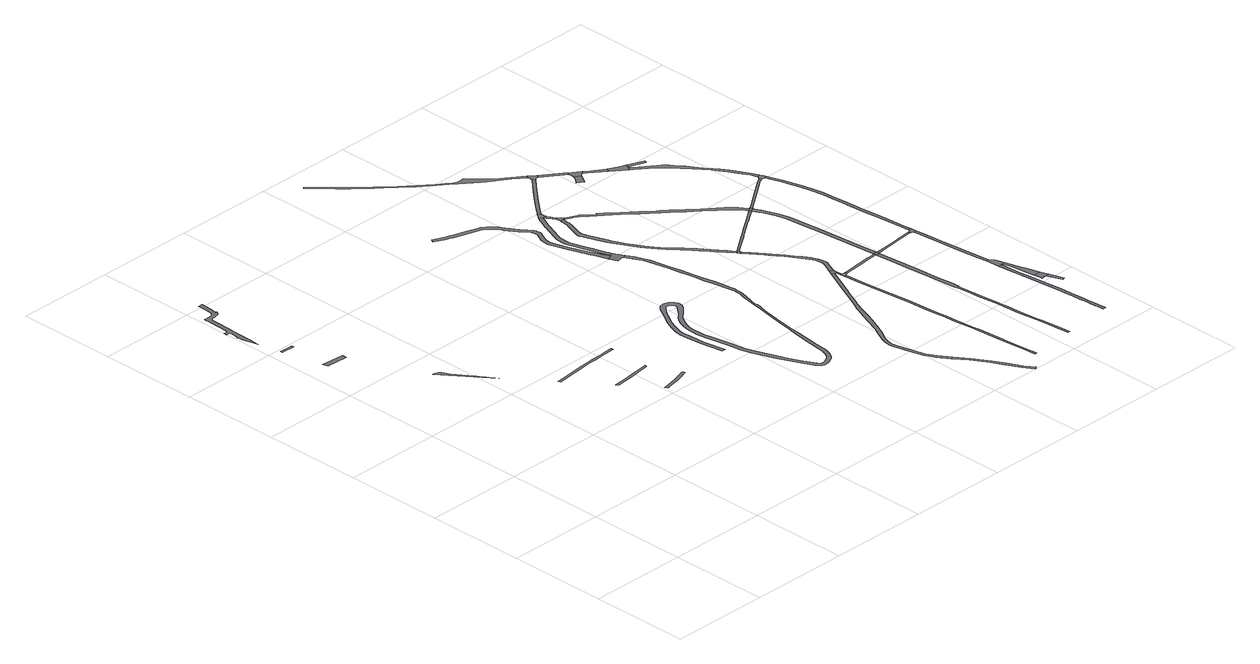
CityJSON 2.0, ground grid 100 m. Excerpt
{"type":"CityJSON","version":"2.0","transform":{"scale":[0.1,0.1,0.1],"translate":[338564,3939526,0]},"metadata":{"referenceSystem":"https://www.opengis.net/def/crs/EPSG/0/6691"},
"CityObjects":{
"road1":{"type":"Road","attributes":{"RoadStructureAttribute.sectionType":"1"},"geometry":[{"type":"MultiSurface","lod":"1","boundaries":[[[0,1,2,3,4,5,6,7,8,9,10]]]}]},
"road2":{"type":"Road","attributes":{"RoadStructureAttribute.sectionType":"1"},"geometry":[{"type":"MultiSurface","lod":"1","boundaries":[[[11,12,13,14]]]}]},
"road3":{"type":"Road","attributes":{"RoadStructureAttribute.sectionType":"1"},"geometry":[{"type":"MultiSurface","lod":"1","boundaries":[[[15,16,17,18,19,20,21,22,23,24,25,26,27,28,29,30,31,32,33,34,35,36,37,38,39,40,41,42,43,44,45,46,47,48,49,50,51,52,53,54,55,56,57,58,59,60,61,62,63,64,65,66,67,68,69,70,71,72,73,74,75,76,77,78,79,80,81,82,83]]]}]},
"road4":{"type":"Road","attributes":{"RoadStructureAttribute.sectionType":"1"},"geometry":[{"type":"MultiSurface","lod":"1","boundaries":[[[84,85,86,87,88,89,90,91,92,93,94,95,96,97,98]]]}]},
"road5":{"type":"Road","attributes":{"RoadStructureAttribute.sectionType":"1"},"geometry":[{"type":"MultiSurface","lod":"1","boundaries":[[[99,100,101,102,103,104,105,106,107,108,109,110,111,112,113,114,115,116,117,118,119,120,121,122]]]}]},
"road6":{"type":"Road","attributes":{"RoadStructureAttribute.sectionType":"1"},"geometry":[{"type":"MultiSurface","lod":"1","boundaries":[[[123,124,125,126,127,128,129,130,131,132,133,134,135,136]]]}]},
"road7":{"type":"Road","attributes":{"RoadStructureAttribute.sectionType":"1"},"geometry":[{"type":"MultiSurface","lod":"1","boundaries":[[[137,138,139,140,141,142,143,144,145,146,147,148,149,150,151]]]}]},
"road8":{"type":"Road","attributes":{"RoadStructureAttribute.sectionType":"1"},"geometry":[{"type":"MultiSurface","lod":"1","boundaries":[[[152,153,154,155,156,157,158,159,160,161,162,163,164,165,166,167,168,169,170,171,172,173,174,175,176,177,178,179,180,181,182,183,184,185,186,187,188,189,190,191,192,193,194,195,196,197,198,199,200,201,202,203,204,205,206,207,208,209,210,211,212,213,214,215,216,217,218,219,220,221,222,223,224,225,226,227,228,229,230,231,232,233,234,235,236,237,238,239,240,241,242,243,244,245,246,247,248,249,250,251,252,253,254,255,256,257,258,259,260,261,262,263,264,265,266,267,268,269,270,271,272,273,274,275,276,277,278,279,280,281,282,283,284,285,286,287,288,289,290,291,292,293,294,295,296,297,298,299,300,301,302,303,304,305,306,307,308,309,310,311,312,313,314,315,316,317,318,319,320,321,322,323,324,325,326,327,328,329,330,331,332,333]]]}]},
"road9":{"type":"Road","attributes":{"RoadStructureAttribute.sectionType":"1"},"geometry":[{"type":"MultiSurface","lod":"1","boundaries":[[[334,335,336,337,338,339,340,341,342,343,344,345,346,347,348,349,350,351,352,353,354,355,356,357,358,359,360,361,362,363,364,365,366,367,368,369,370,371,372,373,374,375,376,377,378,379,380,381,382,383,384,385,386,387,388,389,390,391,392,393,394,395,396,397,398,399,400,401,402,403,404,405,406]]]}]},
"road10":{"type":"Road","geometry":[{"type":"MultiSurface","lod":"1","boundaries":[[[332,407,408,409,406,405,410,411,333]]]}]},
"road11":{"type":"Road","attributes":{"RoadStructureAttribute.sectionType":"1"},"geometry":[{"type":"MultiSurface","lod":"1","boundaries":[[[412,413,414,415,416,417,418,419,420,421,422,423,424,425,426,427,428,429,430,431,432,433,434,435,436,437,438,439,440,441,442,443,444,445,446,447,448,449,450,451,452,453,454,455,456,457,458,459,460,461,462,463,464,465,466,467,468,469,470,471,472,473,474,475,476]]]}]},
"road12":{"type":"Road","attributes":{"RoadStructureAttribute.sectionType":"1"},"geometry":[{"type":"MultiSurface","lod":"1","boundaries":[[[477,478,479,480,481,482,483,484,485,486,487,488,489,490,408,407,491,492,493,494,495,496,497,498,499,500,501,502,503,504,505,506]]]}]},
"road13":{"type":"Road","geometry":[{"type":"MultiSurface","lod":"1","boundaries":[[[505,507,508,509,510,511,512,513,514,515,516,517,518,519,506]]]}]},
"road14":{"type":"Road","attributes":{"RoadStructureAttribute.sectionType":"1"},"geometry":[{"type":"MultiSurface","lod":"1","boundaries":[[[520,521,522,523,524,525,526,527,528,529,530,531,532,533,534,535,536,537,538,539,540,541,542,543,544,545,546,547,548,549,550,551,552,553,554,555,556,557,558,559,560,561,562,563,564]]]}]},
"road15":{"type":"Road","attributes":{"RoadStructureAttribute.sectionType":"1"},"geometry":[{"type":"MultiSurface","lod":"1","boundaries":[[[565,566,567,568,569,570,571,511,510,572,573,574,575,576,577]]]}]},
"road16":{"type":"Road","geometry":[{"type":"MultiSurface","lod":"1","boundaries":[[[578,579,580,581,582,583,584,585,586,587,588,589,590,591,565,577]]]}]},
"road17":{"type":"Road","attributes":{"RoadStructureAttribute.sectionType":"1"},"geometry":[{"type":"MultiSurface","lod":"1","boundaries":[[[592,593,594,595,596,597,598,599,600,601,602,603,604,605,606,607,608,609,610,611,612,613,614,615,616,617,618,581,580,619,620,621,622,623,624,625,626,627,628,629,630,631,632,633,634,635,636,637,638,639,640,641,642,643,644,645,646,647]]]}]},
"road18":{"type":"Road","attributes":{"RoadStructureAttribute.sectionType":"1"},"geometry":[{"type":"MultiSurface","lod":"1","boundaries":[[[648,649,650,651,652,653,654,655,656,657,658,659,660,661,662,663,664,665,666,667,668,669,670,671,672,673,674,675,676,677,678,679,680,681,682,683,684,685,686,687]]]}]},
"road19":{"type":"Road","geometry":[{"type":"MultiSurface","lod":"1","boundaries":[[[688,689,690,691,692,592,647,693,694]]]}]},
"road20":{"type":"Road","attributes":{"RoadStructureAttribute.sectionType":"1"},"geometry":[{"type":"MultiSurface","lod":"1","boundaries":[[[695,696,697,698,699,700,517,516,701,702,703,704,705,706,707]]]}]},
"road21":{"type":"Road","geometry":[{"type":"MultiSurface","lod":"1","boundaries":[[[708,476,475,709,710,711,712,713]]]}]},
"road22":{"type":"Road","attributes":{"RoadStructureAttribute.sectionType":"1"},"geometry":[{"type":"MultiSurface","lod":"1","boundaries":[[[693,714,715,716,717,718,719,720,721,722,723,724,725,726,727,708,713,728,729,730,731,732,733,734,735,736,737,738,739,740,741,742,743,694]]]}]},
"road23":{"type":"Road","attributes":{"RoadStructureAttribute.sectionType":"1"},"geometry":[{"type":"MultiSurface","lod":"1","boundaries":[[[744,745,746,712,711]]]}]},
"road24":{"type":"Road","geometry":[{"type":"MultiSurface","lod":"1","boundaries":[[[745,687,686,747,748,749,750,751,752,753,754,746]]]}]},
"road25":{"type":"Road","attributes":{"RoadStructureAttribute.sectionType":"1"},"geometry":[{"type":"MultiSurface","lod":"1","boundaries":[[[587,755,756,757,758,759,760,761,762,763,764,765,766,767,768,769,770,771,772,773,774,775,776,777,778,779,780,781,782,783,784,785,786,787,788,789,790,791,792,793,794,795,796,797,798,799,800,801,802,803,804,805,806,807,588]]]}]},
"road26":{"type":"Road","attributes":{"RoadStructureAttribute.sectionType":"1"},"geometry":[{"type":"MultiSurface","lod":"1","boundaries":[[[808,809,810,811,812,813,814,751,750,815,816,817,818,819]]]}]},
"road27":{"type":"Road","attributes":{"RoadStructureAttribute.sectionType":"1"},"geometry":[{"type":"MultiSurface","lod":"1","boundaries":[[[820,821,822,823,824,825,826,827,828,829,830,831,832,833,834,835,836,837,819,838,839,840,841,842,843,844,845,846,847,848,849,850,851,852,853,854,855,856]]]}]},
"road28":{"type":"Road","geometry":[{"type":"MultiSurface","lod":"1","boundaries":[[[706,857,858,859,860,861,564,563,862,863,864,707]]]}]},
"road29":{"type":"Road","attributes":{"RoadStructureAttribute.sectionType":"1"},"geometry":[{"type":"MultiSurface","lod":"1","boundaries":[[[691,865,866,867,868,869,870,871,872,873,874,875,876,877,878,692]]]}]},
"road30":{"type":"Road","attributes":{"RoadStructureAttribute.sectionType":"1"},"geometry":[{"type":"MultiSurface","lod":"1","boundaries":[[[860,879,880,881,882,883,884,861]]]}]},
"road31":{"type":"Road","geometry":[{"type":"MultiSurface","lod":"1","boundaries":[[[885,886,887,888,889,890,891,892]]]}]},
"road32":{"type":"Road","geometry":[{"type":"MultiSurface","lod":"1","boundaries":[[[893,894,895,896,897,898,899,900,808,819,837,901,902,903,904]]]}]},
"road33":{"type":"Road","geometry":[{"type":"MultiSurface","lod":"1","boundaries":[[[905,906,907,908,909,882,881,910,911,912,885,892]]]}]},
"road34":{"type":"Road","attributes":{"RoadStructureAttribute.sectionType":"1"},"geometry":[{"type":"MultiSurface","lod":"1","boundaries":[[[900,913,914,915,916,917,918,919,920,921,922,923,924,871,925,926,927,928,929,930,931,932,933,934,935,808]]]}]},
"road35":{"type":"Road","attributes":{"RoadStructureAttribute.sectionType":"1"},"geometry":[{"type":"MultiSurface","lod":"1","boundaries":[[[936,937,909,908,938,939]]]}]},
"road36":{"type":"Road","geometry":[{"type":"MultiSurface","lod":"1","boundaries":[[[782,940,941,872,871,924,942,943,944,945,946,947,948,949,950,783]]]}]},
"road37":{"type":"Road","attributes":{"RoadStructureAttribute.sectionType":"1"},"geometry":[{"type":"MultiSurface","lod":"1","boundaries":[[[951,952,953,954,955,956,957,958,959,960,961,962,963,964,965,966,967,968,969,970,971,972,973,974,975,976,977,978,979,980,981,982]]]}]},
"road38":{"type":"Road","attributes":{"RoadStructureAttribute.sectionType":"1"},"geometry":[{"type":"MultiSurface","lod":"1","boundaries":[[[983,984,985,986,987,988,989,990,991,992,993,994,893,904]]]}]},
"road39":{"type":"Road","geometry":[{"type":"MultiSurface","lod":"1","boundaries":[[[995,936,939,996,997,998,999,1000,1001]]]}]},
"road40":{"type":"Road","geometry":[{"type":"MultiSurface","lod":"1","boundaries":[[[1002,1003,1004,1005,1006,1007,1008,1009,1010,1011,1012]]]}]},
"road41":{"type":"Road","geometry":[{"type":"MultiSurface","lod":"1","boundaries":[[[1013,1014,1015,1016,1017,1018,966,965,1019,1020,1021]]]}]},
"road42":{"type":"Road","attributes":{"RoadStructureAttribute.sectionType":"1"},"geometry":[{"type":"MultiSurface","lod":"1","boundaries":[[[1020,1022,1023,1024,1025,1026,1027,1009,1008,1028,1029,1030,1031,1021]]]}]},
"road43":{"type":"Road","attributes":{"RoadStructureAttribute.sectionType":"1"},"geometry":[{"type":"MultiSurface","lod":"1","boundaries":[[[1032,1033,1034,1007,1006]]]}]},
"road44":{"type":"Road","attributes":{"RoadStructureAttribute.sectionType":"1"},"geometry":[{"type":"MultiSurface","lod":"1","boundaries":[[[1000,1035,1036,1037,1038,1039,1001]]]}]},
"road45":{"type":"Road","attributes":{"RoadStructureAttribute.sectionType":"1"},"geometry":[{"type":"MultiSurface","lod":"1","boundaries":[[[1040,1041,1042,1043,1044,1045,1046,1047,1048,1049,1050,1018,1017]]]}]},
"road46":{"type":"Road","attributes":{"RoadStructureAttribute.sectionType":"1"},"geometry":[{"type":"MultiSurface","lod":"1","boundaries":[[[945,1051,1052,1053,1054,1055,1056,1057,1058,1059,1060,1061,1062,1063,1064,946]]]}]},
"road47":{"type":"Road","geometry":[{"type":"MultiSurface","lod":"1","boundaries":[[[1065,1066,1067,989,988,1068,1069,1045,1044,1070,1071]]]}]},
"road48":{"type":"Road","attributes":{"RoadStructureAttribute.sectionType":"1"},"geometry":[{"type":"MultiSurface","lod":"1","boundaries":[[[996,1072,1073,1074,1075,1076,1077,1078,1079,1080,1081,1082,1083,1084,1085,1086,1087,1088,1089,1090,1091,1092,1093,1094,1095,1096,1097,1098,1099,1100,1101,1102,1103,1104,1105,1106,997]]]}]},
"road49":{"type":"Road","attributes":{"RoadStructureAttribute.sectionType":"1"},"geometry":[{"type":"MultiSurface","lod":"1","boundaries":[[[1070,1107,1108,1109,1110,1111,1112,1113,1114,1115,1116,1117,1118,1119,1120,1121,1122,1123,1124,1125,1126,1127,1128,1129,1130,1131,1132,1133,1134,1135,1136,1137,1138,1139,1071]]]}]},
"road50":{"type":"Road","geometry":[{"type":"MultiSurface","lod":"1","boundaries":[[[1122,1140,1089,1088,1141,1142,1143,1058,1057,1144,1145,1146,1123]]]}]}
},
"vertices":[
[217,4967,0],[187,4968,0],[177,4967,0],[151,4967,0],[128,4968,0],[133,4948,0],[151,4947,0],[189,4947,0],[213,4945,0],[268,4945,0],[266,4967,0],
[225,4550,0],[241,4500,0],[454,4485,0],[458,4532,0],
[190,6029,0],[190,6024,0],[187,5957,0],[187,5956,0],[186,5929,0],[182,5896,0],[176,5871,0],[172,5859,0],[165,5850,0],[160,5845,0],[156,5842,0],[144,5836,0],[132,5833,0],[110,5831,0],[64,5833,0],[59,5833,0],[57,5807,0],[58,5782,0],[57,5749,0],[56,5740,0],[49,5557,0],[36,5541,0],[7,5543,0],[7,5511,0],[36,5511,0],[48,5499,0],[44,5412,0],[31,5405,0],[38,5372,0],[43,5369,0],[43,5364,0],[43,5363,0],[43,5361,0],[43,5357,0],[43,5351,0],[67,5241,0],[77,5195,0],[78,5214,0],[81,5300,0],[82,5339,0],[83,5350,0],[83,5357,0],[84,5372,0],[88,5511,0],[90,5563,0],[97,5746,0],[100,5773,0],[104,5784,0],[111,5791,0],[119,5795,0],[138,5797,0],[146,5799,0],[148,5799,0],[158,5801,0],[173,5804,0],[186,5806,0],[196,5808,0],[204,5812,0],[213,5821,0],[230,5849,0],[219,5854,0],[208,5838,0],[206,5836,0],[207,5840,0],[215,5860,0],[221,5889,0],[226,5926,0],[230,6026,0],[230,6029,0],
[1102,3315,0],[1063,3373,0],[1029,3424,0],[1014,3446,0],[939,3552,0],[913,3591,0],[883,3636,0],[859,3680,0],[846,3707,0],[835,3724,0],[818,3732,0],[792,3735,0],[772,3735,0],[1130,3273,0],[1112,3300,0],
[1661,2862,0],[1801,2876,0],[1871,2882,0],[1949,2886,0],[2043,2890,0],[2088,2893,0],[2138,2896,0],[2186,2900,0],[2184,2925,0],[2160,2923,0],[2136,2921,0],[2041,2915,0],[1947,2911,0],[1869,2907,0],[1799,2901,0],[1767,2899,0],[1592,2877,0],[1585,2876,0],[1496,2866,0],[1449,2861,0],[1467,2838,0],[1511,2843,0],[1595,2852,0],[1600,2853,0],
[1947,2452,0],[2061,2466,0],[2173,2482,0],[2185,2501,0],[2179,2511,0],[2166,2505,0],[2058,2490,0],[1945,2476,0],[1840,2465,0],[1833,2465,0],[1762,2457,0],[1780,2434,0],[1836,2440,0],[1855,2442,0],
[2195,2121,0],[2220,2129,0],[2242,2135,0],[2338,2168,0],[2333,2185,0],[2329,2196,0],[2233,2164,0],[2187,2150,0],[2053,2122,0],[2050,2121,0],[2031,2118,0],[2025,2117,0],[2046,2090,0],[2056,2092,0],[2070,2095,0],
[3426,3864,0],[3469,3774,0],[3483,3726,0],[3502,3647,0],[3525,3533,0],[3546,3418,0],[3570,3286,0],[3574,3257,0],[3591,3129,0],[3606,3061,0],[3612,3031,0],[3637,2913,0],[3645,2868,0],[3649,2835,0],[3648,2804,0],[3648,2767,0],[3632,2711,0],[3606,2586,0],[3581,2446,0],[3557,2311,0],[3528,2134,0],[3516,2058,0],[3487,1932,0],[3459,1725,0],[3439,1561,0],[3422,1510,0],[3399,1468,0],[3381,1452,0],[3356,1435,0],[3327,1422,0],[3307,1420,0],[3290,1420,0],[3280,1422,0],[3273,1429,0],[3258,1451,0],[3198,1568,0],[3146,1686,0],[3099,1801,0],[3039,1961,0],[3024,2002,0],[2999,2097,0],[2981,2226,0],[2938,2443,0],[2924,2511,0],[2921,2555,0],[2922,2598,0],[2921,2645,0],[2926,2681,0],[2938,2724,0],[2956,2767,0],[2978,2804,0],[3005,2842,0],[3064,2898,0],[3094,2926,0],[3131,2963,0],[3143,2979,0],[3150,2992,0],[3153,3002,0],[3155,3012,0],[3156,3024,0],[3156,3035,0],[3153,3047,0],[3148,3059,0],[3137,3076,0],[3127,3090,0],[3115,3101,0],[3103,3110,0],[3087,3119,0],[3068,3125,0],[3053,3127,0],[3037,3126,0],[3026,3125,0],[3012,3120,0],[3001,3115,0],[2991,3107,0],[2980,3098,0],[2965,3078,0],[2931,3020,0],[2902,2973,0],[2844,2874,0],[2813,2806,0],[2784,2719,0],[2774,2651,0],[2778,2571,0],[2790,2418,0],[2828,2193,0],[2869,2193,0],[2830,2423,0],[2818,2573,0],[2814,2649,0],[2823,2710,0],[2851,2791,0],[2879,2854,0],[2936,2952,0],[2964,2998,0],[3005,3050,0],[3018,3065,0],[3023,3069,0],[3026,3071,0],[3031,3074,0],[3036,3075,0],[3040,3076,0],[3051,3077,0],[3058,3076,0],[3067,3073,0],[3076,3068,0],[3083,3062,0],[3089,3057,0],[3096,3048,0],[3103,3036,0],[3106,3030,0],[3106,3028,0],[3107,3024,0],[3106,3019,0],[3105,3016,0],[3104,3012,0],[3101,3006,0],[3093,2996,0],[3020,2911,0],[2975,2868,0],[2944,2826,0],[2920,2785,0],[2900,2737,0],[2887,2690,0],[2881,2647,0],[2882,2598,0],[2881,2553,0],[2885,2506,0],[2899,2434,0],[2942,2219,0],[2959,2089,0],[2986,1989,0],[3002,1945,0],[3062,1786,0],[3109,1670,0],[3162,1550,0],[3224,1430,0],[3242,1404,0],[3260,1386,0],[3285,1380,0],[3309,1379,0],[3338,1383,0],[3376,1400,0],[3406,1420,0],[3431,1443,0],[3459,1494,0],[3478,1552,0],[3494,1710,0],[3498,1720,0],[3520,1923,0],[3535,2055,0],[3563,2234,0],[3587,2382,0],[3600,2452,0],[3619,2500,0],[3621,2511,0],[3622,2519,0],[3621,2528,0],[3617,2552,0],[3625,2594,0],[3632,2619,0],[3654,2703,0],[3670,2773,0],[3671,2787,0],[3675,2825,0],[3675,2865,0],[3671,2906,0],[3663,2958,0],[3654,3017,0],[3651,3043,0],[3645,3070,0],[3630,3137,0],[3610,3236,0],[3597,3297,0],[3576,3430,0],[3554,3547,0],[3531,3656,0],[3514,3740,0],[3501,3787,0],[3458,3887,0],[3424,3953,0],[3387,3933,0],
[3277,4146,0],[3244,4221,0],[3236,4242,0],[3228,4265,0],[3180,4402,0],[3147,4509,0],[3135,4545,0],[3128,4578,0],[3127,4604,0],[3130,4632,0],[3134,4651,0],[3157,4696,0],[3180,4744,0],[3184,4762,0],[3185,4779,0],[3181,4798,0],[3179,4804,0],[3172,4826,0],[3139,4877,0],[3097,4929,0],[3027,5040,0],[3022,5049,0],[3000,5090,0],[2960,5134,0],[2942,5152,0],[2928,5164,0],[2906,5183,0],[2883,5196,0],[2857,5205,0],[2741,5243,0],[2629,5281,0],[2609,5288,0],[2558,5307,0],[2431,5358,0],[2424,5341,0],[2416,5321,0],[2533,5270,0],[2558,5261,0],[2592,5247,0],[2728,5205,0],[2845,5167,0],[2866,5160,0],[2883,5150,0],[2902,5134,0],[2914,5123,0],[2931,5106,0],[2967,5067,0],[2987,5031,0],[2992,5020,0],[3065,4905,0],[3106,4854,0],[3133,4813,0],[3136,4809,0],[3142,4788,0],[3144,4776,0],[3144,4766,0],[3142,4756,0],[3121,4713,0],[3096,4664,0],[3090,4638,0],[3087,4606,0],[3088,4573,0],[3096,4535,0],[3107,4498,0],[3142,4389,0],[3176,4290,0],[3179,4282,0],[3188,4256,0],[3198,4227,0],[3209,4199,0],[3236,4128,0],[3277,4019,0],[3328,4038,0],
[3369,4058,0],[3328,4045,0],[3328,4041,0],[3310,3931,0],[3372,3944,0],
[4431,2388,0],[4345,2204,0],[4291,2087,0],[4212,1921,0],[4182,1856,0],[4169,1828,0],[4127,1728,0],[4088,1634,0],[4034,1492,0],[3991,1402,0],[3954,1325,0],[3943,1299,0],[3936,1277,0],[3929,1242,0],[3926,1212,0],[3927,1182,0],[3930,1169,0],[3971,1006,0],[4008,867,0],[4024,833,0],[4059,769,0],[4135,654,0],[4144,640,0],[4229,521,0],[4250,488,0],[4288,427,0],[4324,361,0],[4388,244,0],[4460,105,0],[4524,5,0],[4549,21,0],[4485,120,0],[4415,258,0],[4351,375,0],[4314,442,0],[4275,504,0],[4253,538,0],[4160,670,0],[4160,671,0],[4085,784,0],[4051,847,0],[4036,878,0],[4000,1013,0],[3959,1178,0],[3957,1186,0],[3957,1196,0],[3956,1211,0],[3959,1237,0],[3965,1269,0],[3971,1288,0],[3981,1313,0],[4024,1390,0],[4069,1481,0],[4114,1577,0],[4130,1611,0],[4165,1706,0],[4197,1799,0],[4202,1812,0],[4239,1908,0],[4256,1945,0],[4318,2074,0],[4347,2136,0],[4373,2192,0],[4476,2415,0],[4449,2427,0],
[3331,4903,0],[3318,4873,0],[3283,4792,0],[3281,4786,0],[3217,4621,0],[3204,4578,0],[3197,4537,0],[3195,4509,0],[3197,4472,0],[3203,4438,0],[3216,4399,0],[3250,4289,0],[3261,4254,0],[3290,4158,0],[3328,4170,0],[3307,4238,0],[3288,4301,0],[3254,4412,0],[3242,4447,0],[3237,4477,0],[3235,4509,0],[3237,4532,0],[3243,4569,0],[3255,4608,0],[3320,4777,0],[3321,4779,0],[3367,4884,0],[3378,4904,0],[3387,4918,0],[3353,4939,0],
[3389,4919,0],[3390,4920,0],[3392,4919,0],[3393,4918,0],[3424,4923,0],[3421,4944,0],[3419,4955,0],[3419,4962,0],[3420,4967,0],[3423,4977,0],[3396,4998,0],[3392,4993,0],[3362,4953,0],
[3691,5606,0],[3647,5635,0],[3574,5691,0],[3534,5727,0],[3415,5853,0],[3377,5895,0],[3339,5888,0],[3324,5887,0],[3314,5886,0],[3306,5887,0],[3296,5890,0],[3287,5893,0],[3280,5896,0],[3269,5904,0],[3213,5945,0],[3184,5967,0],[3158,5987,0],[3144,5998,0],[3011,6107,0],[2891,6213,0],[2798,6297,0],[2733,6354,0],[2577,6504,0],[2572,6509,0],[2498,6585,0],[2300,6794,0],[2288,6783,0],[2319,6746,0],[2484,6571,0],[2563,6489,0],[2572,6481,0],[2719,6339,0],[2784,6282,0],[2878,6199,0],[2998,6091,0],[3131,5983,0],[3132,5982,0],[3264,5880,0],[3289,5861,0],[3394,5781,0],[3445,5736,0],[3486,5706,0],[3673,5582,0],[3787,5494,0],[3806,5519,0],
[3468,4836,0],[3463,4842,0],[3450,4862,0],[3439,4881,0],[3433,4892,0],[3428,4903,0],[3424,4920,0],[3394,4914,0],[3399,4900,0],[3404,4890,0],[3416,4871,0],[3434,4847,0],[3450,4821,0],
[3452,4814,0],[3453,4797,0],[3452,4771,0],[3488,4770,0],[3489,4772,0],[3490,4774,0],[3492,4776,0],[3493,4777,0],[3496,4778,0],[3498,4778,0],[3511,4791,0],[3509,4793,0],[3495,4806,0],[3477,4826,0],
[4154,3299,0],[4148,3305,0],[4103,3368,0],[4018,3487,0],[3941,3582,0],[3870,3668,0],[3851,3689,0],[3733,3833,0],[3700,3879,0],[3654,3949,0],[3567,4092,0],[3541,4157,0],[3520,4209,0],[3503,4261,0],[3443,4421,0],[3429,4475,0],[3427,4491,0],[3428,4522,0],[3460,4624,0],[3470,4652,0],[3473,4664,0],[3475,4674,0],[3478,4692,0],[3481,4709,0],[3486,4750,0],[3487,4761,0],[3487,4764,0],[3452,4762,0],[3451,4756,0],[3446,4714,0],[3444,4699,0],[3441,4681,0],[3436,4660,0],[3400,4561,0],[3383,4513,0],[3380,4500,0],[3379,4482,0],[3380,4469,0],[3382,4458,0],[3399,4416,0],[3438,4304,0],[3474,4219,0],[3497,4172,0],[3512,4141,0],[3542,4081,0],[3570,4033,0],[3619,3950,0],[3673,3868,0],[3707,3823,0],[3751,3761,0],[3828,3665,0],[3895,3584,0],[3933,3535,0],[3957,3504,0],[4028,3416,0],[4135,3276,0],
[4505,2298,0],[4519,2152,0],[4520,2135,0],[4529,2044,0],[4536,1968,0],[4551,1817,0],[4572,1617,0],[4576,1580,0],[4588,1437,0],[4596,1341,0],[4604,1256,0],[4610,1194,0],[4620,1096,0],[4639,905,0],[4647,824,0],[4656,719,0],[4667,609,0],[4670,570,0],[4689,357,0],[4706,186,0],[4725,187,0],[4709,358,0],[4692,550,0],[4690,567,0],[4690,573,0],[4667,826,0],[4659,907,0],[4639,1098,0],[4630,1200,0],[4624,1259,0],[4616,1343,0],[4596,1582,0],[4592,1622,0],[4571,1820,0],[4556,1974,0],[4549,2046,0],[4532,2220,0],[4524,2301,0],[4524,2317,0],[4503,2315,0],
[4170,3270,0],[4171,3277,0],[4176,3284,0],[4181,3291,0],[4169,3309,0],[4149,3252,0],[4172,3263,0],
[3780,5434,0],[3721,5371,0],[3661,5307,0],[3540,5170,0],[3425,5035,0],[3414,5021,0],[3438,5002,0],[3448,5014,0],[3563,5151,0],[3683,5287,0],[3802,5413,0],[3807,5418,0],[3788,5442,0],
[4472,2476,0],[4483,2418,0],[4489,2418,0],[4492,2416,0],[4512,2420,0],[4510,2459,0],
[4199,3182,0],[4278,3076,0],[4298,3048,0],[4383,2930,0],[4464,2805,0],[4483,2774,0],[4500,2743,0],[4515,2712,0],[4523,2684,0],[4528,2643,0],[4530,2615,0],[4529,2599,0],[4516,2568,0],[4477,2486,0],[4543,2537,0],[4549,2550,0],[4567,2592,0],[4568,2618,0],[4563,2645,0],[4553,2690,0],[4546,2715,0],[4544,2723,0],[4527,2757,0],[4509,2789,0],[4489,2822,0],[4446,2884,0],[4402,2946,0],[4331,3045,0],[4298,3091,0],[4219,3197,0],
[4493,2412,0],[4497,2366,0],[4516,2368,0],
[4530,2325,0],[4538,2330,0],[4548,2335,0],[4552,2337,0],[4551,2358,0],[4527,2356,0],[4522,2356,0],[4519,2359,0],
[3500,4777,0],[3519,4760,0],[3529,4752,0],[3542,4744,0],[3556,4738,0],[3561,4736,0],[3593,4723,0],[3616,4709,0],[3633,4698,0],[3689,4647,0],[3739,4605,0],[3789,4562,0],[3900,4467,0],[4030,4357,0],[4148,4252,0],[4164,4238,0],[4231,4184,0],[4257,4162,0],[4335,4091,0],[4438,4001,0],[4541,3912,0],[4594,3866,0],[4642,3823,0],[4672,3791,0],[4692,3766,0],[4699,3756,0],[4719,3726,0],[4729,3709,0],[4762,3733,0],[4753,3747,0],[4731,3780,0],[4723,3790,0],[4703,3817,0],[4671,3851,0],[4621,3896,0],[4567,3942,0],[4465,4031,0],[4361,4121,0],[4283,4192,0],[4256,4215,0],[4190,4268,0],[4167,4289,0],[4056,4387,0],[3926,4497,0],[3816,4592,0],[3765,4636,0],[3756,4625,0],[3642,4722,0],[3641,4723,0],[3625,4731,0],[3564,4758,0],[3542,4768,0],[3524,4780,0],
[4956,2398,0],[4940,2397,0],[4897,2393,0],[4880,2392,0],[4716,2375,0],[4694,2373,0],[4558,2359,0],[4696,2353,0],[4718,2355,0],[4882,2372,0],[4905,2374,0],[4957,2378,0],
[5187,288,0],[5161,550,0],[5157,591,0],[5136,783,0],[5121,954,0],[5116,1004,0],[5112,1039,0],[5091,1237,0],[5086,1299,0],[5085,1306,0],[5074,1437,0],[5069,1483,0],[5081,1484,0],[5072,1573,0],[5058,1721,0],[5035,1971,0],[5025,2082,0],[4998,2372,0],[4973,2208,0],[4995,1968,0],[5018,1717,0],[5032,1569,0],[5041,1480,0],[5050,1481,0],[5054,1435,0],[5065,1306,0],[5066,1297,0],[5071,1235,0],[5090,1059,0],[5096,1002,0],[5101,951,0],[5116,781,0],[5137,589,0],[5141,548,0],[5167,287,0],[5170,234,0],[5190,235,0],
[3823,5431,0],[3831,5437,0],[3841,5439,0],[3855,5438,0],[3876,5466,0],[3794,5484,0],[3795,5467,0],[3793,5457,0],
[4376,3429,0],[4392,3441,0],[4507,3523,0],[4584,3577,0],[4588,3580,0],[4704,3661,0],[4743,3683,0],[4723,3699,0],[4714,3693,0],[4572,3594,0],[4570,3592,0],[4486,3532,0],[4380,3457,0],[4365,3446,0],
[3860,5436,0],[4046,5303,0],[4076,5278,0],[4095,5304,0],[4064,5327,0],[3881,5463,0],
[4080,5218,0],[4074,5197,0],[4063,5177,0],[4017,5128,0],[4087,5091,0],[4110,5131,0],[4137,5174,0],[4139,5176,0],
[5003,2402,0],[5000,2402,0],[4998,2402,0],[4997,2403,0],[4996,2404,0],[4995,2404,0],[4995,2405,0],[4995,2407,0],[4999,2375,0],[5001,2376,0],[5002,2377,0],[5005,2378,0],
[4151,5193,0],[4158,5199,0],[4168,5201,0],[4175,5201,0],[4196,5229,0],[4081,5270,0],[4083,5260,0],[4081,5239,0],
[4986,2499,0],[4928,3096,0],[4928,3100,0],[4910,3280,0],[4907,3307,0],[4902,3353,0],[4899,3375,0],[4875,3481,0],[4831,3603,0],[4811,3641,0],[4785,3692,0],[4777,3705,0],[4750,3672,0],[4776,3622,0],[4794,3587,0],[4836,3470,0],[4856,3386,0],[4860,3368,0],[4867,3302,0],[4870,3275,0],[4888,3092,0],[4889,3089,0],[4947,2495,0],
[4386,5104,0],[4230,5204,0],[4212,5180,0],[4359,5068,0],
[4728,3706,0],[4727,3703,0],[4778,3707,0],[4779,3708,0],[4781,3710,0],[4783,3712,0],[4775,3735,0],[4770,3733,0],[4767,3732,0],[4765,3732,0],[4763,3733,0],
[5701,381,0],[5696,447,0],[5693,478,0],[5692,494,0],[5689,529,0],[5688,540,0],[5686,567,0],[5677,692,0],[5670,810,0],[5652,966,0],[5633,1144,0],[5617,1291,0],[5615,1313,0],[5607,1461,0],[5607,1465,0],[5571,1462,0],[5585,1311,0],[5586,1294,0],[5603,1140,0],[5622,963,0],[5640,807,0],[5647,690,0],[5651,644,0],[5657,557,0],[5658,538,0],[5663,478,0],[5666,442,0],[5671,378,0],[5672,372,0],[5678,309,0],[5676,294,0],[5709,296,0],
[5030,2381,0],[5089,2389,0],[5231,2403,0],[5314,2412,0],[5435,2426,0],[5443,2427,0],[5442,2446,0],[5430,2445,0],[5346,2436,0],[5312,2432,0],[5229,2423,0],[5087,2409,0],
[4499,5047,0],[4507,4955,0],[4531,4987,0],[4531,4991,0],[4532,4995,0],[4535,4998,0],[4547,5028,0],
[5713,1057,0],[5718,1064,0],[5722,1067,0],[5729,1066,0],[5738,1056,0],[5773,1068,0],[5748,1140,0],[5674,1130,0],[5683,1065,0],[5685,1045,0],[5712,1048,0],
[5637,1511,0],[5628,1545,0],[5620,1565,0],[5601,1589,0],[5587,1608,0],[5558,1605,0],[5609,1467,0],[5614,1466,0],[5647,1476,0],
[5624,1451,0],[5634,1416,0],[5643,1368,0],[5654,1287,0],[5654,1285,0],[5663,1214,0],[5724,1224,0],[5709,1280,0],[5695,1320,0],[5662,1424,0],
[5796,898,0],[5824,913,0],[5775,1061,0],
[4543,4995,0],[4554,4991,0],[4701,4934,0],[4712,4961,0],[4570,5018,0],
[5575,1701,0],[5557,1898,0],[5532,2124,0],[5512,2332,0],[5504,2411,0],[5473,2408,0],[5476,2396,0],[5482,2329,0],[5503,2121,0],[5527,1894,0],[5546,1697,0],
[4823,3743,0],[4826,3746,0],[4853,3766,0],[5010,3879,0],[5138,3970,0],[5153,3981,0],[5200,4003,0],[5184,4027,0],[5156,4007,0],[5141,3997,0],[4999,3895,0],[4841,3782,0],[4813,3761,0],[4794,3747,0],
[5467,2457,0],[5460,2450,0],[5453,2447,0],[5459,2423,0],[5468,2416,0],[5498,2471,0],[5469,2468,0],
[4525,4941,0],[4541,4929,0],[4691,4807,0],[4696,4803,0],[4754,4745,0],[4755,4744,0],[4841,4646,0],[4907,4560,0],[4956,4496,0],[5007,4430,0],[5043,4377,0],[5087,4303,0],[5129,4226,0],[5181,4124,0],[5189,4105,0],[5199,4077,0],[5205,4060,0],[5236,4073,0],[5208,4136,0],[5156,4240,0],[5113,4318,0],[5068,4393,0],[5032,4448,0],[4980,4514,0],[4932,4584,0],[4894,4644,0],[4875,4673,0],[4836,4726,0],[4807,4761,0],[4803,4766,0],[4768,4802,0],[4734,4828,0],[4732,4829,0],[4559,4952,0],[4543,4972,0],
[5490,2550,0],[5468,2786,0],[5450,2973,0],[5446,3018,0],[5437,3106,0],[5428,3225,0],[5421,3306,0],[5419,3325,0],[5410,3445,0],[5409,3455,0],[5394,3553,0],[5366,3678,0],[5347,3753,0],[5319,3850,0],[5278,3971,0],[5264,4006,0],[5236,3995,0],[5245,3974,0],[5250,3961,0],[5291,3841,0],[5318,3745,0],[5337,3671,0],[5365,3548,0],[5380,3441,0],[5382,3425,0],[5389,3323,0],[5392,3291,0],[5398,3222,0],[5407,3104,0],[5414,3035,0],[5420,2971,0],[5438,2783,0],[5460,2548,0],
[5250,4040,0],[5205,4050,0],[5201,4043,0],[5196,4035,0],[5213,4005,0],[5222,4006,0],[5230,4003,0]
]}
